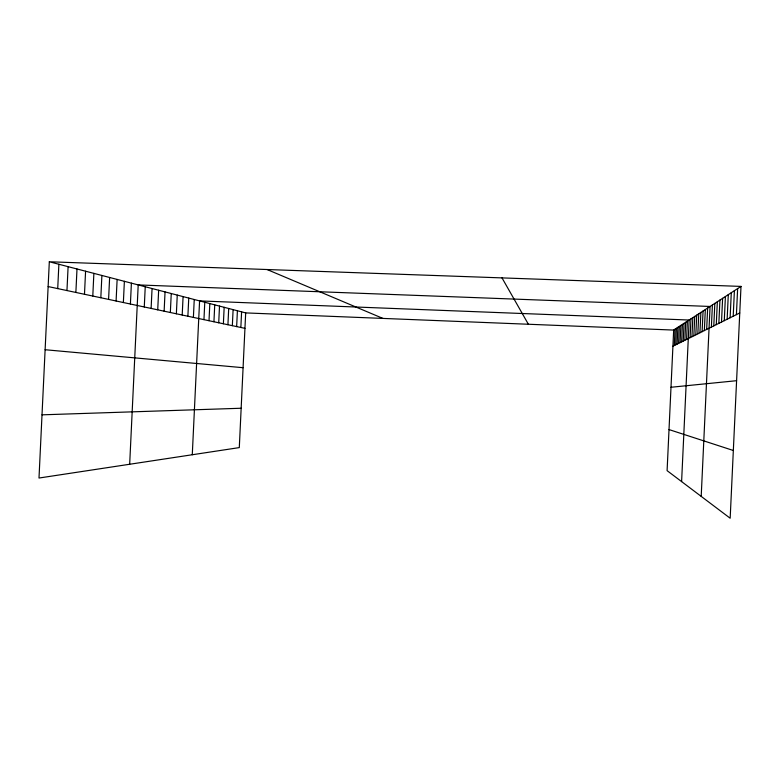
<?xml version="1.0" encoding="UTF-8"?>
<svg xmlns="http://www.w3.org/2000/svg" width="780" height="780" viewBox="0 0 780 780"><rect width="100%" height="100%" fill="white"/><g stroke="black" fill="none" stroke-linecap="round" stroke-linejoin="round"><path stroke-width="1.17" d="M49.316 261.768L39 478.033L239.294 447.603L245.68 312.907L49.316 261.768L741 286.406L730.168 518.232L667.095 470.652L673.676 330.077L741 286.406M57.72 288.6L58.88 264.264M66.963 290.56L68.104 266.662M75.874 292.451L76.996 268.973M84.484 294.274L85.585 271.216M92.791 296.039L93.873 273.37M100.825 297.745L101.888 275.457M108.586 299.393L109.629 277.475M116.093 300.992L117.127 279.425M123.367 302.533L124.381 281.317M130.406 304.034L131.401 283.15M129.675 464.256L138.206 284.924L710.073 306.462L701.2 496.373M144.28 306.979L145.246 286.757M151.115 308.431L152.061 288.532M157.726 309.835L158.652 290.248M164.131 311.191L165.048 291.915M170.342 312.507L171.249 293.524M176.368 313.794L177.255 295.094M182.208 315.032L183.085 296.605M187.882 316.231L188.75 298.087M193.391 317.401L194.239 299.51M192.28 454.75L199.582 300.904L689.159 320.034L681.603 481.591M203.951 319.644L204.779 302.26M209.011 320.726L209.82 303.576M213.934 321.769L214.734 304.853M218.722 322.784L219.511 306.091M223.382 323.778L224.162 307.31M227.926 324.733L228.696 308.49M232.343 325.679L233.103 309.631M236.652 326.596L237.403 310.752M240.854 327.483L241.595 311.844M674.271 345.52L675.041 329.189M675.665 344.828L676.445 328.282M677.099 344.116L677.879 327.346M678.561 343.395L679.361 326.391M680.072 342.644L680.881 325.406M681.623 341.874L682.442 324.392M683.221 341.075L684.05 323.349M684.859 340.265L685.698 322.276M686.556 339.417L687.404 321.175M690.085 337.662L690.963 318.864M691.938 336.745L692.825 317.655M693.839 335.8L694.746 316.407M695.809 334.825L696.725 315.12M697.837 333.811L698.773 313.794M699.933 332.767L700.889 312.429M702.097 331.695L703.072 311.015M704.34 330.584L705.325 309.543M706.66 329.433L707.655 308.032M711.38 327.083L712.413 304.941M713.788 325.884L714.841 303.371M716.274 324.646L717.346 301.753M718.848 323.369L719.94 300.066M721.51 322.043L722.621 298.331M724.279 320.677L725.41 296.517M727.145 319.244L728.296 294.645M730.119 317.772L731.289 292.705M733.21 316.231L734.399 290.686M736.417 314.642L737.636 288.59M672.916 346.193L739.762 312.975M670.995 387.26L736.593 380.698M42.013 414.833L241.166 408.242M245.68 312.907L673.676 330.077M45.123 349.732L243.087 367.702M48.136 286.562L244.949 328.351M669.016 429.575L733.337 450.489M267.082 269.529L382.912 318.415M502.008 277.894L528.372 324.246"/></g></svg>
